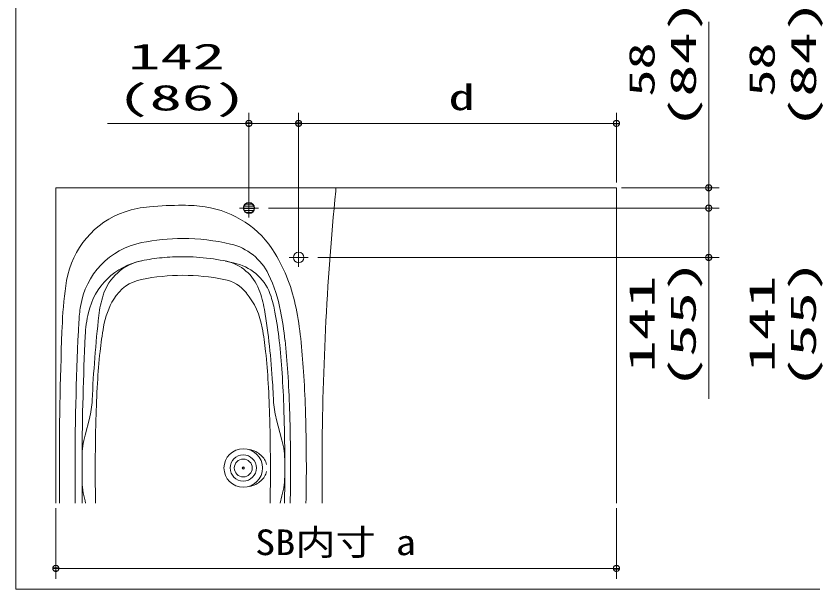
# Model space of a CAD drawing. Units: millimetres on the paper. Extents: x -305 to 305, y -152 to 152.
# Drawn here: x -43 to 32.7, y -49.6 to 4.9 of the extents above; entities that cross this region are included whole.
import ezdxf
from ezdxf.enums import TextEntityAlignment as Align

# ---------------------------------------------------------------- set-up
doc = ezdxf.new("R2010")
doc.units = ezdxf.units.MM
doc.linetypes.add('LONG_CHAIN', pattern=[21, 18, -1, 1, -1])
doc.linetypes.add('LONG_DOUBLE_CHAIN', pattern=[21.8, 18, -1, 0.6, -0.6, 0.6, -1])
doc.layers.add('0-1_RV', color=7, linetype='Continuous', lineweight=9)
doc.layers.add('0-2_0', color=7, linetype='Continuous', lineweight=9)
doc.styles.add('ＭＳ ゴシック', font='')
doc.styles.get('ＭＳ ゴシック').set_extended_font_data('MS Gothic')

# ---------------------------------------------------------------- blocks, each defined once
blk = doc.blocks.new('_DOTSMALL')
at = {"layer": '0-2_0'}
for p, q in [((0.0746, 0.1), (-0.0746, 0.1)), ((0.1223, -0.0248), (-0.1223, -0.0248))]:
    blk.add_line(p, q, dxfattribs=at)
for points in [[(0.125, 0), (0.124, 0.0157), (0.1211, 0.0311), (0.1162, 0.046), (0.1095, 0.0602), (0.1011, 0.0735), (0.0911, 0.0856), (0.0797, 0.0963), (0.067, 0.1055), (0.0532, 0.1131), (0.0386, 0.1189), (0.0234, 0.1228), (0.0078, 0.1248), (-0.0078, 0.1248), (-0.0234, 0.1228), (-0.0386, 0.1189), (-0.0532, 0.1131), (-0.067, 0.1055), (-0.0797, 0.0963), (-0.0911, 0.0856), (-0.1011, 0.0735), (-0.1095, 0.0602), (-0.1162, 0.046), (-0.1211, 0.0311), (-0.124, 0.0157), (-0.125, 0), (0, 0)], [(-0.125, 0), (-0.124, -0.0157), (-0.1211, -0.0311), (-0.1162, -0.046), (-0.1095, -0.0602), (-0.1011, -0.0735), (-0.0911, -0.0856), (-0.0797, -0.0963), (-0.067, -0.1055), (-0.0532, -0.1131), (-0.0386, -0.1189), (-0.0234, -0.1228), (-0.0078, -0.1248), (0.0078, -0.1248), (0.0234, -0.1228), (0.0386, -0.1189), (0.0532, -0.1131), (0.067, -0.1055), (0.0797, -0.0963), (0.0911, -0.0856), (0.1011, -0.0735), (0.1095, -0.0602), (0.1162, -0.046), (0.1211, -0.0311), (0.124, -0.0157), (0.125, 0), (0, 0)]]:
    blk.add_lwpolyline(points, close=True, dxfattribs=at)

msp = doc.modelspace()

# ---------------------------------------------------------------- linework, layer by layer
at = {"layer": '0-1_RV'}
for p, q in [((-43.041, 67.127), (-43.041, -49.602)), ((22.87, -11.412), (22.87, 4.372)), ((-20.878, -12.846), (-20.878, -4.288)), ((-16.145, -16.646), (-16.145, -4.288)), ((-16.145, -17.546), (-16.145, -4.288)), ((14.088, -10.912), (14.088, -4.288)), ((-20.878, -5.288), (-34.342, -5.288)), ((-20.878, -5.288), (-16.145, -5.288)), ((-18.558, -5.288), (-16.238, -5.288)), ((-16.145, -5.288), (14.088, -5.288)), ((-39.245, -11.412), (14.088, -11.412)), ((-39.245, -11.412), (-39.245, -41.412)), ((-12.612, -11.412), (-12.612, -11.747)), ((14.088, -11.412), (14.088, -41.412)), ((14.588, -11.412), (23.87, -11.412)), ((22.87, -11.412), (22.87, -13.346)), ((-20.348, -13.379), (-21.409, -13.379)), ((-20.372, -13.179), (-21.385, -13.179)), ((-20.399, -13.579), (-21.357, -13.579)), ((-20.492, -12.979), (-21.264, -12.979)), ((-18.997, -13.346), (23.87, -13.346)), ((22.87, -13.346), (22.87, -18.046)), ((22.87, -15.726), (22.87, -13.406)), ((-20.568, -13.779), (-21.189, -13.779)), ((-14.321, -18.046), (23.87, -18.046)), ((22.87, -18.046), (22.87, -31.51)), ((-36.052, -33.386), (-36.468, -34.962)), ((-18.271, -33.386), (-17.733, -35.428)), ((-17.913, -41.412), (-17.733, -40.73)), ((-36.416, -41.412), (-36.468, -41.215)), ((-39.245, -41.912), (-39.245, -48.634)), ((14.088, -41.912), (14.088, -48.634)), ((14.088, -47.634), (-39.245, -47.634)), ((-43.041, -49.602), (100.948, -49.602))]:
    msp.add_line(p, q, dxfattribs=at)
at = {"layer": '0-1_RV', "linetype": 'LONG_CHAIN'}
for p, q in [((-20.878, -12.608), (-20.878, -14.246)), ((-19.978, -13.346), (-21.778, -13.346)), ((-16.145, -17.146), (-16.145, -18.946)), ((-15.245, -18.046), (-17.045, -18.046))]:
    msp.add_line(p, q, dxfattribs=at)
at = {"layer": '0-1_RV'}
for centre, radius in [((-20.878, -13.346), 0.533), ((-20.878, -13.346), 0.5), ((-16.145, -18.046), 0.5), ((-21.412, -38.079), 1.833), ((-21.412, -38.079), 1.25), ((-21.412, -38.079), 0.85), ((-21.412, -38.079), 0.1), ((-21.412, -38.079), 0.0833)]:
    msp.add_circle(centre, radius, dxfattribs=at)
for centre, radius, start, end in [((253.422, -38.079), 267.333, 174.34726, 180), ((-29.465, -23.179), 10, 94.95444, 108.46728), ((-27.162, -49.746), 36.667, 89.99999, 94.95444), ((-27.162, -27.746), 14.667, 81.67971, 90), ((-26.39, -22.469), 9.333, 31.16034, 81.67971), ((-29.993, -21.598), 8.333, 108.46728, 170.71873), ((-29.65, -23.826), 7.333, 101.32804, 171.15395), ((-27.162, -36.246), 20, 90.00001, 101.32804), ((-27.162, -36.246), 20, 76.84989, 89.99999), ((-23.825, -21.964), 5.333, 25.55599, 76.84989), ((-32.095, -25.918), 16, 11.00864, 31.16034), ((-29.805, -24.734), 6.5, 101.29342, 167.16152), ((-30.132, -23.099), 4.833, 101.30119, 162.46615), ((-23.97, -22.634), 4.333, 20.76615, 78.24482), ((-23.228, -23.152), 4.667, 17.32322, 75.13371), ((-32.095, -25.918), 14.5, 11.00864, 25.55599), ((-5.32, -25.63), 33.333, 170.71873, 177.6217), ((-30.295, -24.056), 4, 101.29342, 149.17082), ((-27.162, -39.746), 20, 90.00001, 101.29342), ((-27.162, -39.746), 20, 78.7065, 89.99999), ((-23.963, -23.729), 3.667, 39.15375, 78.7065), ((-16.512, -20.22), 0.333, 184.46931, 184.50491), ((-16.512, -20.22), 0.333, 184.46931, 184.50491), ((-29.268, -24.643), 10, 9.45382, 20.76615), ((-25.539, -24.604), 9.667, 162.16474, 173.82697), ((-26.825, -26.021), 7.333, 10.07233, 38.92663), ((-32.096, -25.918), 13.956, 11.00864, 17.32322), ((-22.404, -24.954), 14.667, 171.15395, 176.99943), ((-26.826, -26.047), 8, 149.65551, 169.86186), ((-23.465, -26.164), 13, 167.22256, 177.09528), ((-84.182, -33.787), 65.669, 3.31712, 9.45382), ((-51.073, -29.61), 33.289, 6.27211, 11.00864), ((-51.072, -29.61), 33.833, 6.27211, 11.00864), ((-51.072, -29.61), 35.333, 6.27211, 11.00864), ((229.755, -38.079), 267.167, 177.01914, 180), ((79.775, -36.68), 115.67, 173.48916, 177.49565), ((294.422, -38.079), 333.333, 177.6217, 180), ((-3.294, -30.321), 31.917, 169.74567, 174.03081), ((-51.029, -30.321), 31.917, 5.96919, 10.07234), ((229.755, -38.079), 266.5, 177.29578, 179.7797), ((-84.206, -33.252), 68.667, 3.62322, 6.27211), ((-84.207, -33.252), 66.623, 3.62322, 6.27211), ((-84.206, -33.252), 67.167, 3.62322, 6.27211), ((29.858, -33.787), 65.25, 174.03081, 176.68288), ((-84.182, -33.787), 65.25, 3.31712, 5.96919), ((-134.107, -36.411), 116.623, 1.91139, 3.62322), ((-134.106, -36.411), 117.167, 1.91139, 3.62322), ((-134.106, -36.411), 118.667, 1.91139, 3.62323), ((79.775, -36.68), 115.25, 176.68288, 178.39679), ((-134.098, -36.68), 115.25, 1.60321, 3.31712), ((-134.093, -36.71), 115.667, 2.51885, 3.35194), ((-44.11, -31.262), 8.333, 345.23097, 357.49565), ((-10.213, -31.261), 8.333, 182.51885, 194.76903), ((-184.079, -38.079), 166.623, 0, 1.9155), ((-184.078, -38.079), 167.167, 0, 1.91139), ((-184.078, -38.079), 168.667, 0, 1.91139), ((129.755, -38.079), 165.25, 178.39679, 180), ((-184.078, -38.079), 165.25, 0, 1.60321), ((-28.41, -37.086), 8.333, 165.23097, 179.7797), ((-25.791, -37.552), 8.333, 0.19076, 14.76903), ((229.755, -38.079), 266.5, 179.7797, 180), ((294.422, -38.079), 333.333, 180, 180.57297), ((229.755, -38.079), 267.167, 180, 180.71488), ((229.755, -38.079), 266.5, 180, 180.22441), ((129.755, -38.079), 165.25, 180, 181.15582), ((-184.078, -38.079), 165.25, 358.84418, 0), ((-184.079, -38.079), 166.623, 358.85371, 0), ((-184.078, -38.079), 167.167, 358.85744, 0), ((-184.078, -38.079), 168.667, 358.8676, 0), ((253.422, -38.079), 267.333, 180, 180.71443), ((229.755, -38.079), 266.5, 180.22441, 180.71666), ((-28.41, -39.09), 8.333, 180.22441, 194.76842), ((-25.791, -38.606), 8.333, 345.23097, 359.80924)]:
    msp.add_arc(centre, radius, start, end, dxfattribs=at)
at = {"layer": '0-1_RV', "linetype": 'LONG_DOUBLE_CHAIN'}
for start, end in [(90.00001, 101.29342), (75.13371, 89.99999)]:
    msp.add_arc((-27.162, -37.972), 20, start, end, dxfattribs=at)
for start_param, end_param in [(3.318068, 4.44147), (1.841716, 2.965117)]:
    msp.add_ellipse((-21.412, -38.079), major_axis=(-2.25, 0), ratio=0.814815, start_param=start_param, end_param=end_param, dxfattribs=at)

# ---------------------------------------------------------------- block references
at = {"layer": '0-1_RV', "xscale": 2.32, "yscale": 2.32}
for p, rotation in [((-20.878, -5.288), 180), ((-16.145, -5.288), 180), ((22.87, -11.412), 270), ((22.87, -13.346), 90), ((22.87, -13.346), 90), ((22.87, -18.046), 270), ((-39.245, -47.634), 180)]:
    msp.add_blockref('_DOTSMALL', p, dxfattribs=dict(at, rotation=rotation))
for p in [(-16.145, -5.288), (14.088, -5.288), (14.088, -47.634)]:
    msp.add_blockref('_DOTSMALL', p, dxfattribs=at)

# ---------------------------------------------------------------- texts
at = {"layer": '0-1_RV', "style": 'ＭＳ ゴシック'}
for s, height, width, p in [('(84)', 2.441, 1.85, (22.382, -5.823)), ('(84)', 2.441, 1.85, (33.819, -5.823)), (' 58', 2.444, 1.55, (18.45, -5.315)), (' 58', 2.444, 1.55, (29.887, -5.315)), ('(55)', 2.441, 1.85, (22.372, -30.561)), ('(55)', 2.441, 1.85, (33.808, -30.561)), ('141', 2.441, 1.85, (18.449, -28.986)), ('141', 2.441, 1.85, (29.885, -28.986))]:
    msp.add_text(s, height=height, rotation=90, dxfattribs=dict(at, width=width)).set_placement(p, align=Align.BOTTOM_LEFT)
for s, width, p in [('142', 1.85, (-32.373, -0.867)), ('(86)', 1.85, (-33.393, -4.792)), ('d', 1.5, (-1.875, -4.758)), ('SB内寸 a', 1.15, (-20.283, -47.104))]:
    msp.add_text(s, height=2.441, dxfattribs=dict(at, width=width)).set_placement(p, align=Align.BOTTOM_LEFT)

doc.saveas('drawing.dxf')
